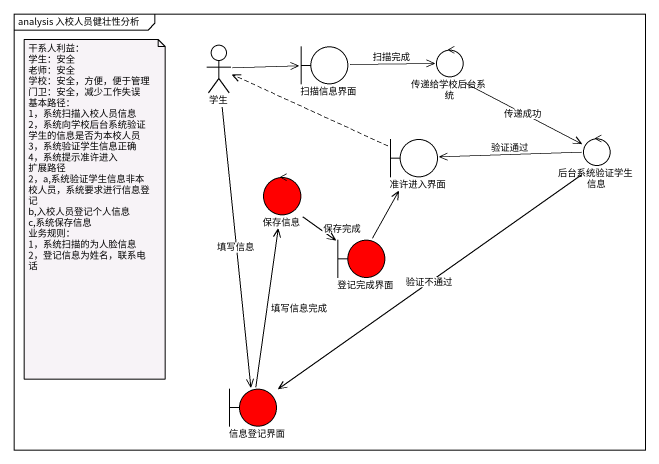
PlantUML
@startuml
mainframe analysis 入校人员健壮性分析
actor 学生
boundary 扫描信息界面
control 传递给学校后台系统
boundary 准许进入界面
control 后台系统验证学生信息
control 保存信息 #FF0000
boundary 登记完成界面 #FF0000
boundary 信息登记界面 #FF0000
学生 -right-> 扫描信息界面
学生 --> 信息登记界面 : 填写信息
扫描信息界面 -right-> 传递给学校后台系统 : 扫描完成
传递给学校后台系统 --> 后台系统验证学生信息 : 传递成功
准许进入界面 .left.> 学生
后台系统验证学生信息 -left-> 准许进入界面 : 验证通过
后台系统验证学生信息 --> 信息登记界面 : 验证不通过
保存信息 --> 登记完成界面 : 保存完成
登记完成界面 -up-> 准许进入界面
信息登记界面 -up-> 保存信息 : 填写信息完成
note as N1
  干系人利益：
  学生：安全
  老师：安全
  学校：安全，方便，便于管理
  门卫：安全，减少工作失误
  基本路径：
  1，系统扫描入校人员信息
  2，系统向学校后台系统验证学生的信息是否为本校人员
  3，系统验证学生信息正确
  4，系统提示准许进入
  扩展路径
  2，a,系统验证学生信息非本校人员，系统要求进行信息登记
  b,入校人员登记个人信息
  c,系统保存信息
  业务规则：
  1，系统扫描的为人脸信息
  2，登记信息为姓名，联系电话
end note
@enduml
